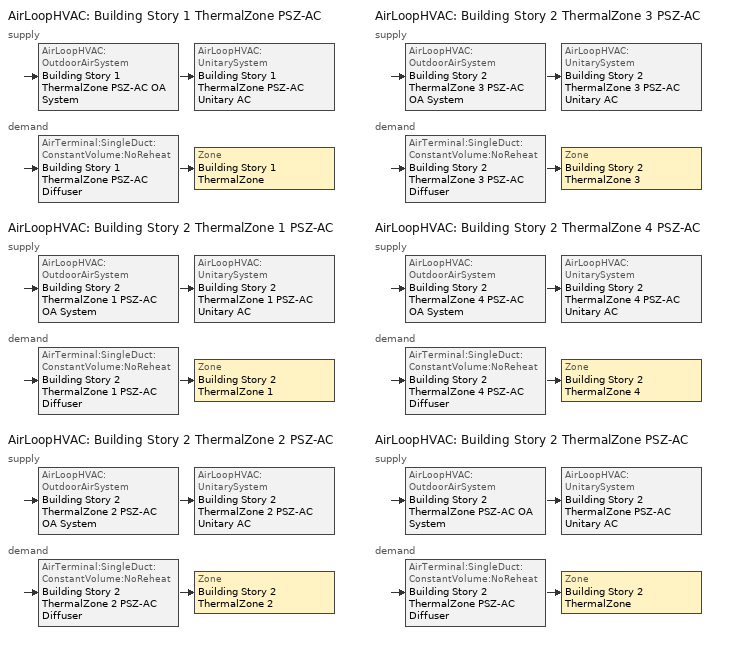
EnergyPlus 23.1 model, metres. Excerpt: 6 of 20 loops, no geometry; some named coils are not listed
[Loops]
AirLoopHVAC 'Building Story 1 ThermalZone PSZ-AC'
 supply: AirLoopHVAC:OutdoorAirSystem 'Building Story 1 ThermalZone PSZ-AC OA System' > AirLoopHVAC:UnitarySystem 'Building Story 1 ThermalZone PSZ-AC Unitary AC'
 demand: AirTerminal:SingleDuct:ConstantVolume:NoReheat 'Building Story 1 ThermalZone PSZ-AC Diffuser' > Zone 'Building Story 1 ThermalZone'
AirLoopHVAC 'Building Story 2 ThermalZone 1 PSZ-AC'
 supply: AirLoopHVAC:OutdoorAirSystem 'Building Story 2 ThermalZone 1 PSZ-AC OA System' > AirLoopHVAC:UnitarySystem 'Building Story 2 ThermalZone 1 PSZ-AC Unitary AC'
 demand: AirTerminal:SingleDuct:ConstantVolume:NoReheat 'Building Story 2 ThermalZone 1 PSZ-AC Diffuser' > Zone 'Building Story 2 ThermalZone 1'
AirLoopHVAC 'Building Story 2 ThermalZone 2 PSZ-AC'
 supply: AirLoopHVAC:OutdoorAirSystem 'Building Story 2 ThermalZone 2 PSZ-AC OA System' > AirLoopHVAC:UnitarySystem 'Building Story 2 ThermalZone 2 PSZ-AC Unitary AC'
 demand: AirTerminal:SingleDuct:ConstantVolume:NoReheat 'Building Story 2 ThermalZone 2 PSZ-AC Diffuser' > Zone 'Building Story 2 ThermalZone 2'
AirLoopHVAC 'Building Story 2 ThermalZone 3 PSZ-AC'
 supply: AirLoopHVAC:OutdoorAirSystem 'Building Story 2 ThermalZone 3 PSZ-AC OA System' > AirLoopHVAC:UnitarySystem 'Building Story 2 ThermalZone 3 PSZ-AC Unitary AC'
 demand: AirTerminal:SingleDuct:ConstantVolume:NoReheat 'Building Story 2 ThermalZone 3 PSZ-AC Diffuser' > Zone 'Building Story 2 ThermalZone 3'
AirLoopHVAC 'Building Story 2 ThermalZone 4 PSZ-AC'
 supply: AirLoopHVAC:OutdoorAirSystem 'Building Story 2 ThermalZone 4 PSZ-AC OA System' > AirLoopHVAC:UnitarySystem 'Building Story 2 ThermalZone 4 PSZ-AC Unitary AC'
 demand: AirTerminal:SingleDuct:ConstantVolume:NoReheat 'Building Story 2 ThermalZone 4 PSZ-AC Diffuser' > Zone 'Building Story 2 ThermalZone 4'
AirLoopHVAC 'Building Story 2 ThermalZone PSZ-AC'
 supply: AirLoopHVAC:OutdoorAirSystem 'Building Story 2 ThermalZone PSZ-AC OA System' > AirLoopHVAC:UnitarySystem 'Building Story 2 ThermalZone PSZ-AC Unitary AC'
 demand: AirTerminal:SingleDuct:ConstantVolume:NoReheat 'Building Story 2 ThermalZone PSZ-AC Diffuser' > Zone 'Building Story 2 ThermalZone'
[ZoneControl:Thermostat] Temperature Difference Between Cutout And Setpoint {deltaC}=0
Name | Zone or ZoneList | Control Type Schedule | Control 1
Building Story 1 ThermalZone Thermostat | Building Story 1 ThermalZone | Building Story 1 ThermalZone Thermostat Schedule | Story Ground Blended Space Type Thermostat
Building Story 2 ThermalZone Thermostat | Building Story 2 ThermalZone | Building Story 2 ThermalZone Thermostat Schedule | Story Mid Blended Space Type Thermostat
Building Story 2 ThermalZone 1 Thermostat | Building Story 2 ThermalZone 1 | Building Story 2 ThermalZone 1 Thermostat Schedule | Story Mid Blended Space Type Thermostat 1
Building Story 2 ThermalZone 2 Thermostat | Building Story 2 ThermalZone 2 | Building Story 2 ThermalZone 2 Thermostat Schedule | Story Mid Blended Space Type Thermostat 2
Building Story 2 ThermalZone 3 Thermostat | Building Story 2 ThermalZone 3 | Building Story 2 ThermalZone 3 Thermostat Schedule | Story Mid Blended Space Type Thermostat 3
Building Story 2 ThermalZone 4 Thermostat | Building Story 2 ThermalZone 4 | Building Story 2 ThermalZone 4 Thermostat Schedule | Story Mid Blended Space Type Thermostat 4
[ThermostatSetpoint:DualSetpoint] Cooling Setpoint Temperature Schedule=SchoolSecondary CLGSETP_SCH_NO_SETBACK
Name | Heating Setpoint Temperature Schedule
Story Ground Blended Space Type Thermostat | SchoolSecondary HTGSETP_SCH_PSZ_AC
Story Mid Blended Space Type Thermostat; Story Mid Blended Space Type Thermostat 1; Story Mid Blended Space Type Thermostat 2; Story Mid Blended Space Type Thermostat 3; Story Mid Blended Space Type Thermostat 4 | SchoolSecondary HTGSETP_SCH_YES_OPTIMUM
[AirTerminal:SingleDuct:ConstantVolume:NoReheat] Availability Schedule=Always On Discrete; Maximum Air Flow Rate {m3/s}=AutoSize
Building Story 1 ThermalZone PSZ-AC Diffuser; Building Story 2 ThermalZone PSZ-AC Diffuser; Building Story 2 ThermalZone 1 PSZ-AC Diffuser; Building Story 2 ThermalZone 2 PSZ-AC Diffuser; Building Story 2 ThermalZone 3 PSZ-AC Diffuser; Building Story 2 ThermalZone 4 PSZ-AC Diffuser
[Zone equipment]
Building Story 1 ThermalZone: Building Story 1 ThermalZone PSZ-AC Diffuser
Building Story 2 ThermalZone: Building Story 2 ThermalZone PSZ-AC Diffuser
Building Story 2 ThermalZone 1: Building Story 2 ThermalZone 1 PSZ-AC Diffuser
Building Story 2 ThermalZone 2: Building Story 2 ThermalZone 2 PSZ-AC Diffuser
Building Story 2 ThermalZone 3: Building Story 2 ThermalZone 3 PSZ-AC Diffuser
Building Story 2 ThermalZone 4: Building Story 2 ThermalZone 4 PSZ-AC Diffuser
[Sizing:Zone] Zone Cooling Design Supply Air Temperature Input Method=SupplyAirTemperature; Zone Cooling Design Supply Air Temperature {C}=12.7778; Zone Cooling Design Supply Air Temperature Difference {deltaC}=11.11; Zone Heating Design Supply Air Temperature Input Method=SupplyAirTemperature; Zone Heating Design Supply Air Temperature {C}=50; Zone Heating Design Supply Air Temperature Difference {deltaC}=11.11; Zone Cooling Design Supply Air Humidity Ratio {kgWater/kgDryAir}=0.0085; Zone Heating Design Supply Air Humidity Ratio {kgWater/kgDryAir}=0.008; Cooling Design Air Flow Method=DesignDay; Cooling Design Air Flow Rate {m3/s}=0; Cooling Minimum Air Flow per Zone Floor Area {m3/s-m2}=0.000762; Cooling Minimum Air Flow {m3/s}=0; Cooling Minimum Air Flow Fraction=0; Heating Design Air Flow Method=DesignDay; Heating Design Air Flow Rate {m3/s}=0; Heating Maximum Air Flow per Zone Floor Area {m3/s-m2}=0.002032; Heating Maximum Air Flow {m3/s}=0.141576; Heating Maximum Air Flow Fraction=0.3; Account for Dedicated Outdoor Air System=No; Zone Load Sizing Method=Sensible Load Only No Latent Load; Zone Latent Cooling Design Supply Air Humidity Ratio Input Method=HumidityRatioDifference; Zone Cooling Design Supply Air Humidity Ratio Difference {kgWater/kgDryAir}=0.005; Zone Latent Heating Design Supply Air Humidity Ratio Input Method=HumidityRatioDifference; Zone Humidification Design Supply Air Humidity Ratio Difference {kgWater/kgDryAir}=0.005
Name | Design Specification Outdoor Air Object
Building Story 1 ThermalZone | Building Story 1 ThermalZone DSOA Space List
Building Story 2 ThermalZone | Building Story 2 ThermalZone DSOA Space List
Building Story 2 ThermalZone 1 | Building Story 2 ThermalZone 1 DSOA Space List
Building Story 2 ThermalZone 2 | Building Story 2 ThermalZone 2 DSOA Space List
Building Story 2 ThermalZone 3 | Building Story 2 ThermalZone 3 DSOA Space List
Building Story 2 ThermalZone 4 | Building Story 2 ThermalZone 4 DSOA Space List
[Controller:MechanicalVentilation] Demand Controlled Ventilation=No; System Outdoor Air Method=ZoneSum
Name | Availability Schedule | Zone or ZoneList 1 | Design Specification Outdoor Air Object Name 1
Controller Mechanical Ventilation 4 | Building Story 1 ThermalZone PSZ-AC Occ Sch | Building Story 1 ThermalZone | Blended OA
Controller Mechanical Ventilation 9 | Building Story 2 ThermalZone PSZ-AC Occ Sch | Building Story 2 ThermalZone | Blended OA 1
Controller Mechanical Ventilation 10 | Building Story 2 ThermalZone 1 PSZ-AC Occ Sch | Building Story 2 ThermalZone 1 | Blended OA 1
Controller Mechanical Ventilation 7 | Building Story 2 ThermalZone 2 PSZ-AC Occ Sch | Building Story 2 ThermalZone 2 | Blended OA 1
Controller Mechanical Ventilation 6 | Building Story 2 ThermalZone 3 PSZ-AC Occ Sch | Building Story 2 ThermalZone 3 | Blended OA 1
Controller Mechanical Ventilation 8 | Building Story 2 ThermalZone 4 PSZ-AC Occ Sch | Building Story 2 ThermalZone 4 | Blended OA 1
[DesignSpecification:OutdoorAir] Outdoor Air Method=Sum; Outdoor Air Flow per Zone {m3/s}=0; Outdoor Air Flow Air Changes per Hour {1/hr}=0
Name | Outdoor Air Flow per Person {m3/s-person} | Outdoor Air Flow per Zone Floor Area {m3/s-m2}
Blended OA | 0.00236393 | 0.000791069
Blended OA 1 | 0.00449757 | 0.000474846
[DesignSpecification:OutdoorAir:SpaceList]
Name | Space 1 | Space 1 Design Specification Outdoor Air Object
Building Story 1 ThermalZone DSOA Space List | Building Story 1 Space | Blended OA
Building Story 2 ThermalZone DSOA Space List | Building Story 2 Space | Blended OA 1
Building Story 2 ThermalZone 1 DSOA Space List | Building Story 2 Space 1 | Blended OA 1
Building Story 2 ThermalZone 2 DSOA Space List | Building Story 2 Space 2 | Blended OA 1
Building Story 2 ThermalZone 3 DSOA Space List | Building Story 2 Space 3 | Blended OA 1
Building Story 2 ThermalZone 4 DSOA Space List | Building Story 2 Space 4 | Blended OA 1
[AirLoopHVAC] Design Supply Air Flow Rate {m3/s}=AutoSize; Design Return Air Flow Fraction of Supply Air Flow=1
Building Story 1 ThermalZone PSZ-AC; Building Story 2 ThermalZone 1 PSZ-AC; Building Story 2 ThermalZone 2 PSZ-AC; Building Story 2 ThermalZone 3 PSZ-AC; Building Story 2 ThermalZone 4 PSZ-AC; Building Story 2 ThermalZone PSZ-AC
[Sizing:System] Type of Load to Size On=Sensible; Design Outdoor Air Flow Rate {m3/s}=Autosize; Central Heating Maximum System Air Flow Ratio=1; Preheat Design Temperature {C}=7.22222; Preheat Design Humidity Ratio {kgWater/kgDryAir}=0.008; Precool Design Temperature {C}=12.7778; Precool Design Humidity Ratio {kgWater/kgDryAir}=0.008; Central Cooling Design Supply Air Temperature {C}=12.7778; Central Heating Design Supply Air Temperature {C}=50; Type of Zone Sum to Use=Coincident; 100% Outdoor Air in Cooling=No; 100% Outdoor Air in Heating=No; Central Cooling Design Supply Air Humidity Ratio {kgWater/kgDryAir}=0.0085; Central Heating Design Supply Air Humidity Ratio {kgWater/kgDryAir}=0.008; Cooling Supply Air Flow Rate Method=DesignDay; Cooling Supply Air Flow Rate {m3/s}=0; Cooling Supply Air Flow Rate Per Floor Area {m3/s-m2}=0.00996765; Cooling Fraction of Autosized Cooling Supply Air Flow Rate=1; Cooling Supply Air Flow Rate Per Unit Cooling Capacity {m3/s-W}=3.94755e-05; Heating Supply Air Flow Rate Method=DesignDay; Heating Supply Air Flow Rate {m3/s}=0; Heating Supply Air Flow Rate Per Floor Area {m3/s-m2}=0.00996765; Heating Fraction of Autosized Heating Supply Air Flow Rate=1; Heating Fraction of Autosized Cooling Supply Air Flow Rate=1; Heating Supply Air Flow Rate Per Unit Heating Capacity {m3/s-W}=3.15882e-05; System Outdoor Air Method=ZoneSum; Zone Maximum Outdoor Air Fraction=1; Cooling Design Capacity Method=CoolingDesignCapacity; Cooling Design Capacity {W}=Autosize; Cooling Design Capacity Per Floor Area {W/m2}=234.7; Fraction of Autosized Cooling Design Capacity=1; Heating Design Capacity Method=HeatingDesignCapacity; Heating Design Capacity {W}=Autosize; Heating Design Capacity Per Floor Area {W/m2}=157; Fraction of Autosized Heating Design Capacity=1; Central Cooling Capacity Control Method=OnOff; Occupant Diversity=Autosize
Building Story 1 ThermalZone PSZ-AC; Building Story 2 ThermalZone 1 PSZ-AC; Building Story 2 ThermalZone 2 PSZ-AC; Building Story 2 ThermalZone 3 PSZ-AC; Building Story 2 ThermalZone 4 PSZ-AC; Building Story 2 ThermalZone PSZ-AC
[Controller:OutdoorAir] Minimum Outdoor Air Flow Rate {m3/s}=Autosize; Maximum Outdoor Air Flow Rate {m3/s}=Autosize; Economizer Control Action Type=ModulateFlow; Lockout Type=LockoutWithHeating; Minimum Limit Type=FixedMinimum; High Humidity Control=No; Control High Indoor Humidity Based on Outdoor Humidity Ratio=Yes
Name | Economizer Control Type | Minimum Outdoor Air Schedule | Maximum Fraction of Outdoor Air Schedule | Mechanical Ventilation Controller | Heat Recovery Bypass Control Type | Economizer Maximum Limit Dry-Bulb Temperature {C} | Economizer Maximum Limit Enthalpy {J/kg}
Building Story 1 ThermalZone PSZ-AC OA System Controller | DifferentialDryBulb | Building Story 1 ThermalZone PSZ-AC Occ Sch | BuildingStory1ThermalZonePSZACmaxOASch | Controller Mechanical Ventilation 4 | BypassWhenOAFlowGreaterThanMinimum
Building Story 2 ThermalZone 1 PSZ-AC OA System Controller | NoEconomizer | Building Story 2 ThermalZone 1 PSZ-AC Occ Sch | BuildingStory2ThermalZone1PSZACmaxOASch | Controller Mechanical Ventilation 10 | BypassWhenWithinEconomizerLimits | 28 | 64000
Building Story 2 ThermalZone 2 PSZ-AC OA System Controller | NoEconomizer | Building Story 2 ThermalZone 2 PSZ-AC Occ Sch | BuildingStory2ThermalZone2PSZACmaxOASch | Controller Mechanical Ventilation 7 | BypassWhenWithinEconomizerLimits | 28 | 64000
Building Story 2 ThermalZone 3 PSZ-AC OA System Controller | NoEconomizer | Building Story 2 ThermalZone 3 PSZ-AC Occ Sch | BuildingStory2ThermalZone3PSZACmaxOASch | Controller Mechanical Ventilation 6 | BypassWhenWithinEconomizerLimits | 28 | 64000
Building Story 2 ThermalZone 4 PSZ-AC OA System Controller | NoEconomizer | Building Story 2 ThermalZone 4 PSZ-AC Occ Sch | BuildingStory2ThermalZone4PSZACmaxOASch | Controller Mechanical Ventilation 8 | BypassWhenWithinEconomizerLimits | 28 | 64000
Building Story 2 ThermalZone PSZ-AC OA System Controller | DifferentialDryBulb | Building Story 2 ThermalZone PSZ-AC Occ Sch | BuildingStory2ThermalZonePSZACmaxOASch | Controller Mechanical Ventilation 9 | BypassWhenWithinEconomizerLimits
[SetpointManager:MixedAir] Control Variable=Temperature
Name | Setpoint Node or NodeList
Building Story 1 ThermalZone PSZ-AC Mixed Air Node OS Default SPM | Building Story 1 ThermalZone PSZ-AC Mixed Air Node
Building Story 2 ThermalZone 1 PSZ-AC Mixed Air Node OS Default SPM | Building Story 2 ThermalZone 1 PSZ-AC Mixed Air Node
Building Story 2 ThermalZone 2 PSZ-AC Mixed Air Node OS Default SPM | Building Story 2 ThermalZone 2 PSZ-AC Mixed Air Node
Building Story 2 ThermalZone 3 PSZ-AC Mixed Air Node OS Default SPM | Building Story 2 ThermalZone 3 PSZ-AC Mixed Air Node
Building Story 2 ThermalZone 4 PSZ-AC Mixed Air Node OS Default SPM | Building Story 2 ThermalZone 4 PSZ-AC Mixed Air Node
Building Story 2 ThermalZone PSZ-AC Mixed Air Node OS Default SPM | Building Story 2 ThermalZone PSZ-AC Mixed Air Node
[AirLoopHVAC:UnitarySystem] Control Type=Load; Dehumidification Control Type=None; Availability Schedule=Always On Discrete; Fan Placement=DrawThrough; DX Heating Coil Sizing Ratio=1; Use DOAS DX Cooling Coil=No; Minimum Supply Air Temperature {C}=2; Latent Load Control=SensibleOnlyLoadControl; Cooling Supply Air Flow Rate {m3/s}=Autosize; Heating Supply Air Flow Rate {m3/s}=Autosize; No Load Supply Air Flow Rate {m3/s}=Autosize; Maximum Supply Air Temperature {C}=80; Maximum Outdoor Dry-Bulb Temperature for Supplemental Heater Operation {C}=21; Maximum Cycling Rate {cycles/hr}=2.5; Heat Pump Time Constant {s}=60; Fraction of On-Cycle Power Use=0.01; Heat Pump Fan Delay Time {s}=60; Ancillary On-Cycle Electric Power {W}=0; Ancillary Off-Cycle Electric Power {W}=0
Name | Controlling Zone or Thermostat Location | Supply Fan | Supply Air Fan Operating Mode Schedule | Heating Coil | Cooling Coil | Supplemental Heating Coil
Building Story 1 ThermalZone PSZ-AC Unitary AC | Building Story 1 ThermalZone | Building Story 1 ThermalZone PSZ-AC Fan | Building Story 1 ThermalZone PSZ-AC Occ Sch | Building Story 1 ThermalZone PSZ-AC Water Htg Coil | Building Story 1 ThermalZone PSZ-AC 1spd DX AC Clg Coil 225kBtu/hr 10.8EER | Building Story 1 ThermalZone PSZ-AC Electric Backup Htg Coil
Building Story 2 ThermalZone 1 PSZ-AC Unitary AC | Building Story 2 ThermalZone 1 | Building Story 2 ThermalZone 1 PSZ-AC Fan | Building Story 2 ThermalZone 1 PSZ-AC Occ Sch | Building Story 2 ThermalZone 1 PSZ-AC Water Htg Coil | Building Story 2 ThermalZone 1 PSZ-AC 1spd DX AC Clg Coil 53kBtu/hr 14.0SEER | Building Story 2 ThermalZone 1 PSZ-AC Electric Backup Htg Coil
Building Story 2 ThermalZone 2 PSZ-AC Unitary AC | Building Story 2 ThermalZone 2 | Building Story 2 ThermalZone 2 PSZ-AC Fan | Building Story 2 ThermalZone 2 PSZ-AC Occ Sch | Building Story 2 ThermalZone 2 PSZ-AC Water Htg Coil | Building Story 2 ThermalZone 2 PSZ-AC 1spd DX AC Clg Coil 38kBtu/hr 14.0SEER | Building Story 2 ThermalZone 2 PSZ-AC Electric Backup Htg Coil
Building Story 2 ThermalZone 3 PSZ-AC Unitary AC | Building Story 2 ThermalZone 3 | Building Story 2 ThermalZone 3 PSZ-AC Fan | Building Story 2 ThermalZone 3 PSZ-AC Occ Sch | Building Story 2 ThermalZone 3 PSZ-AC Water Htg Coil | Building Story 2 ThermalZone 3 PSZ-AC 1spd DX AC Clg Coil 40kBtu/hr 14.0SEER | Building Story 2 ThermalZone 3 PSZ-AC Electric Backup Htg Coil
Building Story 2 ThermalZone 4 PSZ-AC Unitary AC | Building Story 2 ThermalZone 4 | Building Story 2 ThermalZone 4 PSZ-AC Fan | Building Story 2 ThermalZone 4 PSZ-AC Occ Sch | Building Story 2 ThermalZone 4 PSZ-AC Water Htg Coil | Building Story 2 ThermalZone 4 PSZ-AC 1spd DX AC Clg Coil 37kBtu/hr 14.0SEER | Building Story 2 ThermalZone 4 PSZ-AC Electric Backup Htg Coil
Building Story 2 ThermalZone PSZ-AC Unitary AC | Building Story 2 ThermalZone | Building Story 2 ThermalZone PSZ-AC Fan | Building Story 2 ThermalZone PSZ-AC Occ Sch | Building Story 2 ThermalZone PSZ-AC Water Htg Coil | Building Story 2 ThermalZone PSZ-AC 1spd DX AC Clg Coil 205kBtu/hr 10.8EER | Building Story 2 ThermalZone PSZ-AC Electric Backup Htg Coil
[Fan:OnOff] Availability Schedule=Always On Discrete; Pressure Rise {Pa}=622.722; Maximum Flow Rate {m3/s}=Autosize; Motor In Airstream Fraction=1
Name | Fan Total Efficiency | Motor Efficiency | Fan Power Ratio Function of Speed Ratio Curve | Fan Efficiency Ratio Function of Speed Ratio Curve
Building Story 1 ThermalZone PSZ-AC Fan | 0.58175 | 0.895 | Fan On Off Power Curve 3 | Fan On Off Efficiency Curve 3
Building Story 2 ThermalZone 1 PSZ-AC Fan | 0.55575 | 0.855 | Fan On Off Power Curve 9 | Fan On Off Efficiency Curve 9
Building Story 2 ThermalZone 2 PSZ-AC Fan | 0.55575 | 0.855 | Fan On Off Power Curve 6 | Fan On Off Efficiency Curve 6
Building Story 2 ThermalZone 3 PSZ-AC Fan | 0.55575 | 0.855 | Fan On Off Power Curve 5 | Fan On Off Efficiency Curve 5
Building Story 2 ThermalZone 4 PSZ-AC Fan | 0.55575 | 0.855 | Fan On Off Power Curve 7 | Fan On Off Efficiency Curve 7
Building Story 2 ThermalZone PSZ-AC Fan | 0.58175 | 0.895 | Fan On Off Power Curve 8 | Fan On Off Efficiency Curve 8
[Coil:Cooling:DX:SingleSpeed] Availability Schedule=Always On Discrete; Gross Rated Total Cooling Capacity {W}=Autosize; Gross Rated Sensible Heat Ratio=Autosize; Rated Air Flow Rate {m3/s}=Autosize; 2017 Rated Evaporator Fan Power Per Volume Flow Rate {W/(m3/s)}=773.3; 2023 Rated Evaporator Fan Power Per Volume Flow Rate {W/(m3/s)}=934.4; Total Cooling Capacity Function of Temperature Curve=PSZ-AC_Unitary_PackagecoolCapFT; Total Cooling Capacity Function of Flow Fraction Curve=PSZ-AC_Unitary_PackagecoolFFF; Energy Input Ratio Function of Temperature Curve=PSZ-AC DX Unitary Package EIRFT; Energy Input Ratio Function of Flow Fraction Curve=PSZ-AC_Unitary_PackagecoolEIRFFF; Part Load Fraction Correlation Curve=PSZ-AC_Unitary_PackagecoolPLR; Minimum Outdoor Dry-Bulb Temperature for Compressor Operation {C}=-25; Nominal Time for Condensate Removal to Begin {s}=0; Ratio of Initial Moisture Evaporation Rate and Steady State Latent Capacity=0; Maximum Cycling Rate {cycles/hr}=0; Latent Capacity Time Constant {s}=0; Condenser Type=AirCooled; Evaporative Condenser Effectiveness=0.9; Evaporative Condenser Air Flow Rate {m3/s}=Autosize; Evaporative Condenser Pump Rated Power Consumption {W}=Autosize; Crankcase Heater Capacity {W}=0; Maximum Outdoor Dry-Bulb Temperature for Crankcase Heater Operation {C}=10; Basin Heater Capacity {W/K}=0; Basin Heater Setpoint Temperature {C}=2
Name | Gross Rated Cooling COP {W/W}
Building Story 1 ThermalZone PSZ-AC 1spd DX AC Clg Coil 225kBtu/hr 10.8EER; Building Story 2 ThermalZone PSZ-AC 1spd DX AC Clg Coil 205kBtu/hr 10.8EER | 3.73224
Building Story 2 ThermalZone 1 PSZ-AC 1spd DX AC Clg Coil 53kBtu/hr 14.0SEER; Building Story 2 ThermalZone 2 PSZ-AC 1spd DX AC Clg Coil 38kBtu/hr 14.0SEER; Building Story 2 ThermalZone 3 PSZ-AC 1spd DX AC Clg Coil 40kBtu/hr 14.0SEER; Building Story 2 ThermalZone 4 PSZ-AC 1spd DX AC Clg Coil 37kBtu/hr 14.0SEER | 4.11713
[Coil:Heating:Electric] Availability Schedule=Always On Discrete; Efficiency=1; Nominal Capacity {W}=Autosize
Building Story 1 ThermalZone PSZ-AC Electric Backup Htg Coil; Building Story 2 ThermalZone 1 PSZ-AC Electric Backup Htg Coil; Building Story 2 ThermalZone 2 PSZ-AC Electric Backup Htg Coil; Building Story 2 ThermalZone 3 PSZ-AC Electric Backup Htg Coil; Building Story 2 ThermalZone 4 PSZ-AC Electric Backup Htg Coil; Building Story 2 ThermalZone PSZ-AC Electric Backup Htg Coil
[SetpointManager:SingleZone:Reheat] Control Variable=Temperature; Minimum Supply Air Temperature {C}=12.7778; Maximum Supply Air Temperature {C}=50
Name | Control Zone | Setpoint Node or NodeList
Building Story 1 ThermalZone Setpoint Manager SZ Reheat | Building Story 1 ThermalZone | Building Story 1 ThermalZone PSZ-AC Supply Outlet Node
Building Story 2 ThermalZone 1 Setpoint Manager SZ Reheat | Building Story 2 ThermalZone 1 | Building Story 2 ThermalZone 1 PSZ-AC Supply Outlet Node
Building Story 2 ThermalZone 2 Setpoint Manager SZ Reheat | Building Story 2 ThermalZone 2 | Building Story 2 ThermalZone 2 PSZ-AC Supply Outlet Node
Building Story 2 ThermalZone 3 Setpoint Manager SZ Reheat | Building Story 2 ThermalZone 3 | Building Story 2 ThermalZone 3 PSZ-AC Supply Outlet Node
Building Story 2 ThermalZone 4 Setpoint Manager SZ Reheat | Building Story 2 ThermalZone 4 | Building Story 2 ThermalZone 4 PSZ-AC Supply Outlet Node
Building Story 2 ThermalZone Setpoint Manager SZ Reheat | Building Story 2 ThermalZone | Building Story 2 ThermalZone PSZ-AC Supply Outlet Node
[HeatExchanger:AirToAir:SensibleAndLatent]
Building Story 1 ThermalZone PSZ-AC ERV: Availability Schedule=Always On Discrete; Nominal Supply Air Flow Rate {m3/s}=Autosize; Sensible Effectiveness at 100% Heating Air Flow=0.5; Latent Effectiveness at 100% Heating Air Flow=0.5; Sensible Effectiveness at 75% Heating Air Flow=0.5; Latent Effectiveness at 75% Heating Air Flow=0.5; Sensible Effectiveness at 100% Cooling Air Flow=0.5; Latent Effectiveness at 100% Cooling Air Flow=0.5; Sensible Effectiveness at 75% Cooling Air Flow=0.5; Latent Effectiveness at 75% Cooling Air Flow=0.5; Nominal Electric Power {W}=984.949; Supply Air Outlet Temperature Control=Yes; Heat Exchanger Type=Rotary; Frost Control Type=ExhaustOnly; Threshold Temperature {C}=-23.3; Initial Defrost Time Fraction=0.167; Rate of Defrost Time Fraction Increase {1/K}=1.44; Economizer Lockout=Yes
[SetpointManager:OutdoorAirPretreat]
Setpoint Manager Outdoor Air Pretreat 1: Control Variable=Temperature; Minimum Setpoint Temperature {C}=-99; Maximum Setpoint Temperature {C}=99; Minimum Setpoint Humidity Ratio {kgWater/kgDryAir}=1e-05; Maximum Setpoint Humidity Ratio {kgWater/kgDryAir}=1
[Schedule:Day:Interval]
SchoolSecondary HTGSETP_SCH_PSZ_AC Default; SchoolSecondary HTGSETP_SCH_PSZ_AC Summer Design Day; SchoolSecondary HTGSETP_SCH_YES_OPTIMUM Default; SchoolSecondary HTGSETP_SCH_YES_OPTIMUM Summer Design Day: No, 24:00, 15.6
SchoolSecondary HTGSETP_SCH_PSZ_AC Wkdy Day: No, 06:00, 15.6, 21:00, 21, 24:00, 15.6
SchoolSecondary HTGSETP_SCH_PSZ_AC Winter Design Day; SchoolSecondary HTGSETP_SCH_YES_OPTIMUM Winter Design Day: No, 24:00, 21
SchoolSecondary CLGSETP_SCH_NO_SETBACK Default; SchoolSecondary CLGSETP_SCH_NO_SETBACK Summer Design Day: No, 24:00, 24
SchoolSecondary CLGSETP_SCH_NO_SETBACK Winter Design Day: No, 24:00, 29.44
Building Story 1 ThermalZone PSZ-AC Occ Sch Sunday; Building Story 2 ThermalZone PSZ-AC Occ Sch Sunday; Building Story 2 ThermalZone 1 PSZ-AC Occ Sch Sunday; Building Story 2 ThermalZone 2 PSZ-AC Occ Sch Sunday; Building Story 2 ThermalZone 3 PSZ-AC Occ Sch Sunday; Building Story 2 ThermalZone 4 PSZ-AC Occ Sch Sunday: No, 24:00, 0
Building Story 1 ThermalZone PSZ-AC Occ Sch Default; Building Story 1 ThermalZone PSZ-AC Occ Sch Tuesday; Building Story 1 ThermalZone PSZ-AC Occ Sch Wednesday; Building Story 1 ThermalZone PSZ-AC Occ Sch Thursday; Building Story 1 ThermalZone PSZ-AC Occ Sch Friday; Building Story 1 ThermalZone PSZ-AC Occ Sch Thursday 2; Building Story 1 ThermalZone PSZ-AC Occ Sch Friday 2; Building Story 1 ThermalZone PSZ-AC Occ Sch Monday 2; Building Story 1 ThermalZone PSZ-AC Occ Sch Tuesday 2; Building Story 1 ThermalZone PSZ-AC Occ Sch Wednesday 2: No, 08:00, 0, 21:00, 1, 24:00, 0
Building Story 1 ThermalZone PSZ-AC Occ Sch Friday 1; Building Story 1 ThermalZone PSZ-AC Occ Sch Monday 1; Building Story 1 ThermalZone PSZ-AC Occ Sch Tuesday 1; Building Story 1 ThermalZone PSZ-AC Occ Sch Wednesday 1; Building Story 1 ThermalZone PSZ-AC Occ Sch Thursday 1: No, 08:00, 0, 19:00, 1, 24:00, 0
Building Story 1 ThermalZone PSZ-AC Occ Sch Summer Design Day; Building Story 1 ThermalZone PSZ-AC Occ Sch Winter Design Day; Building Story 2 ThermalZone PSZ-AC Occ Sch Summer Design Day; Building Story 2 ThermalZone PSZ-AC Occ Sch Winter Design Day; Building Story 2 ThermalZone 1 PSZ-AC Occ Sch Summer Design Day; Building Story 2 ThermalZone 1 PSZ-AC Occ Sch Winter Design Day; Building Story 2 ThermalZone 2 PSZ-AC Occ Sch Summer Design Day; Building Story 2 ThermalZone 2 PSZ-AC Occ Sch Winter Design Day; Building Story 2 ThermalZone 3 PSZ-AC Occ Sch Summer Design Day; Building Story 2 ThermalZone 3 PSZ-AC Occ Sch Winter Design Day; Building Story 2 ThermalZone 4 PSZ-AC Occ Sch Summer Design Day; Building Story 2 ThermalZone 4 PSZ-AC Occ Sch Winter Design Day: No, 24:00, 1
SchoolSecondary HTGSETP_SCH_YES_OPTIMUM Wkdy Day: No, 06:00, 15.6, 07:00, 17.8, 08:00, 20, 21:00, 21, 24:00, 15.6
Building Story 2 ThermalZone PSZ-AC Occ Sch Default; Building Story 2 ThermalZone 1 PSZ-AC Occ Sch Default; Building Story 2 ThermalZone 2 PSZ-AC Occ Sch Default; Building Story 2 ThermalZone 3 PSZ-AC Occ Sch Default; Building Story 2 ThermalZone 4 PSZ-AC Occ Sch Default: No, 08:00, 0, 18:00, 1, 24:00, 0
BuildingStory1ThermalZonePSZACmaxOASchDefault; BuildingStory2ThermalZone1PSZACmaxOASchDefault; BuildingStory2ThermalZone2PSZACmaxOASchDefault; BuildingStory2ThermalZone3PSZACmaxOASchDefault; BuildingStory2ThermalZone4PSZACmaxOASchDefault; BuildingStory2ThermalZonePSZACmaxOASchDefault: No, 24:00, 0.7
[Schedule:Week:Daily]
SchoolSecondary HTGSETP_SCH_PSZ_AC Week Rule - Jan1-Jan1: SchoolSecondary HTGSETP_SCH_PSZ_AC Default, SchoolSecondary HTGSETP_SCH_PSZ_AC Default, SchoolSecondary HTGSETP_SCH_PSZ_AC Default, SchoolSecondary HTGSETP_SCH_PSZ_AC Default, SchoolSecondary HTGSETP_SCH_PSZ_AC Default, SchoolSecondary HTGSETP_SCH_PSZ_AC Default, SchoolSecondary HTGSETP_SCH_PSZ_AC Default, SchoolSecondary HTGSETP_SCH_PSZ_AC Default, SchoolSecondary HTGSETP_SCH_PSZ_AC Summer Design Day, SchoolSecondary HTGSETP_SCH_PSZ_AC Winter Design Day, SchoolSecondary HTGSETP_SCH_PSZ_AC Default, SchoolSecondary HTGSETP_SCH_PSZ_AC Default
SchoolSecondary HTGSETP_SCH_PSZ_AC Week Rule - Jan2-Dec31: SchoolSecondary HTGSETP_SCH_PSZ_AC Default, SchoolSecondary HTGSETP_SCH_PSZ_AC Wkdy Day, SchoolSecondary HTGSETP_SCH_PSZ_AC Wkdy Day, SchoolSecondary HTGSETP_SCH_PSZ_AC Wkdy Day, SchoolSecondary HTGSETP_SCH_PSZ_AC Wkdy Day, SchoolSecondary HTGSETP_SCH_PSZ_AC Wkdy Day, SchoolSecondary HTGSETP_SCH_PSZ_AC Default, SchoolSecondary HTGSETP_SCH_PSZ_AC Default, SchoolSecondary HTGSETP_SCH_PSZ_AC Summer Design Day, SchoolSecondary HTGSETP_SCH_PSZ_AC Winter Design Day, SchoolSecondary HTGSETP_SCH_PSZ_AC Default, SchoolSecondary HTGSETP_SCH_PSZ_AC Default
SchoolSecondary CLGSETP_SCH_NO_SETBACK Week Rule - Jan1-Dec31: SchoolSecondary CLGSETP_SCH_NO_SETBACK Default, SchoolSecondary CLGSETP_SCH_NO_SETBACK Default, SchoolSecondary CLGSETP_SCH_NO_SETBACK Default, SchoolSecondary CLGSETP_SCH_NO_SETBACK Default, SchoolSecondary CLGSETP_SCH_NO_SETBACK Default, SchoolSecondary CLGSETP_SCH_NO_SETBACK Default, SchoolSecondary CLGSETP_SCH_NO_SETBACK Default, SchoolSecondary CLGSETP_SCH_NO_SETBACK Default, SchoolSecondary CLGSETP_SCH_NO_SETBACK Summer Design Day, SchoolSecondary CLGSETP_SCH_NO_SETBACK Winter Design Day, SchoolSecondary CLGSETP_SCH_NO_SETBACK Default, SchoolSecondary CLGSETP_SCH_NO_SETBACK Default
Building Story 1 ThermalZone PSZ-AC Occ Sch Week Rule - Jan1-Jan1: Building Story 1 ThermalZone PSZ-AC Occ Sch Sunday, Building Story 1 ThermalZone PSZ-AC Occ Sch Sunday, Building Story 1 ThermalZone PSZ-AC Occ Sch Sunday, Building Story 1 ThermalZone PSZ-AC Occ Sch Sunday, Building Story 1 ThermalZone PSZ-AC Occ Sch Sunday, Building Story 1 ThermalZone PSZ-AC Occ Sch Sunday, Building Story 1 ThermalZone PSZ-AC Occ Sch Sunday, Building Story 1 ThermalZone PSZ-AC Occ Sch Default, Building Story 1 ThermalZone PSZ-AC Occ Sch Summer Design Day, Building Story 1 ThermalZone PSZ-AC Occ Sch Winter Design Day, Building Story 1 ThermalZone PSZ-AC Occ Sch Default, Building Story 1 ThermalZone PSZ-AC Occ Sch Default
Building Story 1 ThermalZone PSZ-AC Occ Sch Week Rule - Jan2-Jun25: Building Story 1 ThermalZone PSZ-AC Occ Sch Sunday, Building Story 1 ThermalZone PSZ-AC Occ Sch Default, Building Story 1 ThermalZone PSZ-AC Occ Sch Tuesday, Building Story 1 ThermalZone PSZ-AC Occ Sch Wednesday, Building Story 1 ThermalZone PSZ-AC Occ Sch Thursday, Building Story 1 ThermalZone PSZ-AC Occ Sch Friday, Building Story 1 ThermalZone PSZ-AC Occ Sch Sunday, Building Story 1 ThermalZone PSZ-AC Occ Sch Default, Building Story 1 ThermalZone PSZ-AC Occ Sch Summer Design Day, Building Story 1 ThermalZone PSZ-AC Occ Sch Winter Design Day, Building Story 1 ThermalZone PSZ-AC Occ Sch Default, Building Story 1 ThermalZone PSZ-AC Occ Sch Default
Building Story 1 ThermalZone PSZ-AC Occ Sch Week Rule - Jun26-Jul2: Building Story 1 ThermalZone PSZ-AC Occ Sch Sunday, Building Story 1 ThermalZone PSZ-AC Occ Sch Default, Building Story 1 ThermalZone PSZ-AC Occ Sch Tuesday, Building Story 1 ThermalZone PSZ-AC Occ Sch Wednesday, Building Story 1 ThermalZone PSZ-AC Occ Sch Thursday, Building Story 1 ThermalZone PSZ-AC Occ Sch Friday 1, Building Story 1 ThermalZone PSZ-AC Occ Sch Sunday, Building Story 1 ThermalZone PSZ-AC Occ Sch Default, Building Story 1 ThermalZone PSZ-AC Occ Sch Summer Design Day, Building Story 1 ThermalZone PSZ-AC Occ Sch Winter Design Day, Building Story 1 ThermalZone PSZ-AC Occ Sch Default, Building Story 1 ThermalZone PSZ-AC Occ Sch Default
Building Story 1 ThermalZone PSZ-AC Occ Sch Week Rule - Jul3-Aug27: Building Story 1 ThermalZone PSZ-AC Occ Sch Sunday, Building Story 1 ThermalZone PSZ-AC Occ Sch Monday 1, Building Story 1 ThermalZone PSZ-AC Occ Sch Tuesday 1, Building Story 1 ThermalZone PSZ-AC Occ Sch Wednesday 1, Building Story 1 ThermalZone PSZ-AC Occ Sch Thursday 1, Building Story 1 ThermalZone PSZ-AC Occ Sch Friday 1, Building Story 1 ThermalZone PSZ-AC Occ Sch Sunday, Building Story 1 ThermalZone PSZ-AC Occ Sch Default, Building Story 1 ThermalZone PSZ-AC Occ Sch Summer Design Day, Building Story 1 ThermalZone PSZ-AC Occ Sch Winter Design Day, Building Story 1 ThermalZone PSZ-AC Occ Sch Default, Building Story 1 ThermalZone PSZ-AC Occ Sch Default
Building Story 1 ThermalZone PSZ-AC Occ Sch Week Rule - Aug28-Sep3: Building Story 1 ThermalZone PSZ-AC Occ Sch Sunday, Building Story 1 ThermalZone PSZ-AC Occ Sch Monday 1, Building Story 1 ThermalZone PSZ-AC Occ Sch Tuesday 1, Building Story 1 ThermalZone PSZ-AC Occ Sch Wednesday 1, Building Story 1 ThermalZone PSZ-AC Occ Sch Thursday 2, Building Story 1 ThermalZone PSZ-AC Occ Sch Friday 2, Building Story 1 ThermalZone PSZ-AC Occ Sch Sunday, Building Story 1 ThermalZone PSZ-AC Occ Sch Default, Building Story 1 ThermalZone PSZ-AC Occ Sch Summer Design Day, Building Story 1 ThermalZone PSZ-AC Occ Sch Winter Design Day, Building Story 1 ThermalZone PSZ-AC Occ Sch Default, Building Story 1 ThermalZone PSZ-AC Occ Sch Default
Building Story 1 ThermalZone PSZ-AC Occ Sch Week Rule - Sep4-Dec31: Building Story 1 ThermalZone PSZ-AC Occ Sch Sunday, Building Story 1 ThermalZone PSZ-AC Occ Sch Monday 2, Building Story 1 ThermalZone PSZ-AC Occ Sch Tuesday 2, Building Story 1 ThermalZone PSZ-AC Occ Sch Wednesday 2, Building Story 1 ThermalZone PSZ-AC Occ Sch Thursday 2, Building Story 1 ThermalZone PSZ-AC Occ Sch Friday 2, Building Story 1 ThermalZone PSZ-AC Occ Sch Sunday, Building Story 1 ThermalZone PSZ-AC Occ Sch Default, Building Story 1 ThermalZone PSZ-AC Occ Sch Summer Design Day, Building Story 1 ThermalZone PSZ-AC Occ Sch Winter Design Day, Building Story 1 ThermalZone PSZ-AC Occ Sch Default, Building Story 1 ThermalZone PSZ-AC Occ Sch Default
SchoolSecondary HTGSETP_SCH_YES_OPTIMUM Week Rule - Jan1-Jan1: SchoolSecondary HTGSETP_SCH_YES_OPTIMUM Default, SchoolSecondary HTGSETP_SCH_YES_OPTIMUM Default, SchoolSecondary HTGSETP_SCH_YES_OPTIMUM Default, SchoolSecondary HTGSETP_SCH_YES_OPTIMUM Default, SchoolSecondary HTGSETP_SCH_YES_OPTIMUM Default, SchoolSecondary HTGSETP_SCH_YES_OPTIMUM Default, SchoolSecondary HTGSETP_SCH_YES_OPTIMUM Default, SchoolSecondary HTGSETP_SCH_YES_OPTIMUM Default, SchoolSecondary HTGSETP_SCH_YES_OPTIMUM Summer Design Day, SchoolSecondary HTGSETP_SCH_YES_OPTIMUM Winter Design Day, SchoolSecondary HTGSETP_SCH_YES_OPTIMUM Default, SchoolSecondary HTGSETP_SCH_YES_OPTIMUM Default
SchoolSecondary HTGSETP_SCH_YES_OPTIMUM Week Rule - Jan2-Dec31: SchoolSecondary HTGSETP_SCH_YES_OPTIMUM Default, SchoolSecondary HTGSETP_SCH_YES_OPTIMUM Wkdy Day, SchoolSecondary HTGSETP_SCH_YES_OPTIMUM Wkdy Day, SchoolSecondary HTGSETP_SCH_YES_OPTIMUM Wkdy Day, SchoolSecondary HTGSETP_SCH_YES_OPTIMUM Wkdy Day, SchoolSecondary HTGSETP_SCH_YES_OPTIMUM Wkdy Day, SchoolSecondary HTGSETP_SCH_YES_OPTIMUM Default, SchoolSecondary HTGSETP_SCH_YES_OPTIMUM Default, SchoolSecondary HTGSETP_SCH_YES_OPTIMUM Summer Design Day, SchoolSecondary HTGSETP_SCH_YES_OPTIMUM Winter Design Day, SchoolSecondary HTGSETP_SCH_YES_OPTIMUM Default, SchoolSecondary HTGSETP_SCH_YES_OPTIMUM Default
Building Story 2 ThermalZone PSZ-AC Occ Sch Week Rule - Jan1-Jan1: Building Story 2 ThermalZone PSZ-AC Occ Sch Sunday, Building Story 2 ThermalZone PSZ-AC Occ Sch Sunday, Building Story 2 ThermalZone PSZ-AC Occ Sch Sunday, Building Story 2 ThermalZone PSZ-AC Occ Sch Sunday, Building Story 2 ThermalZone PSZ-AC Occ Sch Sunday, Building Story 2 ThermalZone PSZ-AC Occ Sch Sunday, Building Story 2 ThermalZone PSZ-AC Occ Sch Sunday, Building Story 2 ThermalZone PSZ-AC Occ Sch Default, Building Story 2 ThermalZone PSZ-AC Occ Sch Summer Design Day, Building Story 2 ThermalZone PSZ-AC Occ Sch Winter Design Day, Building Story 2 ThermalZone PSZ-AC Occ Sch Default, Building Story 2 ThermalZone PSZ-AC Occ Sch Default
Building Story 2 ThermalZone PSZ-AC Occ Sch Week Rule - Jan2-Dec31: Building Story 2 ThermalZone PSZ-AC Occ Sch Sunday, Building Story 2 ThermalZone PSZ-AC Occ Sch Default, Building Story 2 ThermalZone PSZ-AC Occ Sch Default, Building Story 2 ThermalZone PSZ-AC Occ Sch Default, Building Story 2 ThermalZone PSZ-AC Occ Sch Default, Building Story 2 ThermalZone PSZ-AC Occ Sch Default, Building Story 2 ThermalZone PSZ-AC Occ Sch Sunday, Building Story 2 ThermalZone PSZ-AC Occ Sch Default, Building Story 2 ThermalZone PSZ-AC Occ Sch Summer Design Day, Building Story 2 ThermalZone PSZ-AC Occ Sch Winter Design Day, Building Story 2 ThermalZone PSZ-AC Occ Sch Default, Building Story 2 ThermalZone PSZ-AC Occ Sch Default
Building Story 2 ThermalZone 1 PSZ-AC Occ Sch Week Rule - Jan1-Jan1: Building Story 2 ThermalZone 1 PSZ-AC Occ Sch Sunday, Building Story 2 ThermalZone 1 PSZ-AC Occ Sch Sunday, Building Story 2 ThermalZone 1 PSZ-AC Occ Sch Sunday, Building Story 2 ThermalZone 1 PSZ-AC Occ Sch Sunday, Building Story 2 ThermalZone 1 PSZ-AC Occ Sch Sunday, Building Story 2 ThermalZone 1 PSZ-AC Occ Sch Sunday, Building Story 2 ThermalZone 1 PSZ-AC Occ Sch Sunday, Building Story 2 ThermalZone 1 PSZ-AC Occ Sch Default, Building Story 2 ThermalZone 1 PSZ-AC Occ Sch Summer Design Day, Building Story 2 ThermalZone 1 PSZ-AC Occ Sch Winter Design Day, Building Story 2 ThermalZone 1 PSZ-AC Occ Sch Default, Building Story 2 ThermalZone 1 PSZ-AC Occ Sch Default
Building Story 2 ThermalZone 1 PSZ-AC Occ Sch Week Rule - Jan2-Dec31: Building Story 2 ThermalZone 1 PSZ-AC Occ Sch Sunday, Building Story 2 ThermalZone 1 PSZ-AC Occ Sch Default, Building Story 2 ThermalZone 1 PSZ-AC Occ Sch Default, Building Story 2 ThermalZone 1 PSZ-AC Occ Sch Default, Building Story 2 ThermalZone 1 PSZ-AC Occ Sch Default, Building Story 2 ThermalZone 1 PSZ-AC Occ Sch Default, Building Story 2 ThermalZone 1 PSZ-AC Occ Sch Sunday, Building Story 2 ThermalZone 1 PSZ-AC Occ Sch Default, Building Story 2 ThermalZone 1 PSZ-AC Occ Sch Summer Design Day, Building Story 2 ThermalZone 1 PSZ-AC Occ Sch Winter Design Day, Building Story 2 ThermalZone 1 PSZ-AC Occ Sch Default, Building Story 2 ThermalZone 1 PSZ-AC Occ Sch Default
Building Story 2 ThermalZone 2 PSZ-AC Occ Sch Week Rule - Jan1-Jan1: Building Story 2 ThermalZone 2 PSZ-AC Occ Sch Sunday, Building Story 2 ThermalZone 2 PSZ-AC Occ Sch Sunday, Building Story 2 ThermalZone 2 PSZ-AC Occ Sch Sunday, Building Story 2 ThermalZone 2 PSZ-AC Occ Sch Sunday, Building Story 2 ThermalZone 2 PSZ-AC Occ Sch Sunday, Building Story 2 ThermalZone 2 PSZ-AC Occ Sch Sunday, Building Story 2 ThermalZone 2 PSZ-AC Occ Sch Sunday, Building Story 2 ThermalZone 2 PSZ-AC Occ Sch Default, Building Story 2 ThermalZone 2 PSZ-AC Occ Sch Summer Design Day, Building Story 2 ThermalZone 2 PSZ-AC Occ Sch Winter Design Day, Building Story 2 ThermalZone 2 PSZ-AC Occ Sch Default, Building Story 2 ThermalZone 2 PSZ-AC Occ Sch Default
Building Story 2 ThermalZone 2 PSZ-AC Occ Sch Week Rule - Jan2-Dec31: Building Story 2 ThermalZone 2 PSZ-AC Occ Sch Sunday, Building Story 2 ThermalZone 2 PSZ-AC Occ Sch Default, Building Story 2 ThermalZone 2 PSZ-AC Occ Sch Default, Building Story 2 ThermalZone 2 PSZ-AC Occ Sch Default, Building Story 2 ThermalZone 2 PSZ-AC Occ Sch Default, Building Story 2 ThermalZone 2 PSZ-AC Occ Sch Default, Building Story 2 ThermalZone 2 PSZ-AC Occ Sch Sunday, Building Story 2 ThermalZone 2 PSZ-AC Occ Sch Default, Building Story 2 ThermalZone 2 PSZ-AC Occ Sch Summer Design Day, Building Story 2 ThermalZone 2 PSZ-AC Occ Sch Winter Design Day, Building Story 2 ThermalZone 2 PSZ-AC Occ Sch Default, Building Story 2 ThermalZone 2 PSZ-AC Occ Sch Default
Building Story 2 ThermalZone 3 PSZ-AC Occ Sch Week Rule - Jan1-Jan1: Building Story 2 ThermalZone 3 PSZ-AC Occ Sch Sunday, Building Story 2 ThermalZone 3 PSZ-AC Occ Sch Sunday, Building Story 2 ThermalZone 3 PSZ-AC Occ Sch Sunday, Building Story 2 ThermalZone 3 PSZ-AC Occ Sch Sunday, Building Story 2 ThermalZone 3 PSZ-AC Occ Sch Sunday, Building Story 2 ThermalZone 3 PSZ-AC Occ Sch Sunday, Building Story 2 ThermalZone 3 PSZ-AC Occ Sch Sunday, Building Story 2 ThermalZone 3 PSZ-AC Occ Sch Default, Building Story 2 ThermalZone 3 PSZ-AC Occ Sch Summer Design Day, Building Story 2 ThermalZone 3 PSZ-AC Occ Sch Winter Design Day, Building Story 2 ThermalZone 3 PSZ-AC Occ Sch Default, Building Story 2 ThermalZone 3 PSZ-AC Occ Sch Default
Building Story 2 ThermalZone 3 PSZ-AC Occ Sch Week Rule - Jan2-Dec31: Building Story 2 ThermalZone 3 PSZ-AC Occ Sch Sunday, Building Story 2 ThermalZone 3 PSZ-AC Occ Sch Default, Building Story 2 ThermalZone 3 PSZ-AC Occ Sch Default, Building Story 2 ThermalZone 3 PSZ-AC Occ Sch Default, Building Story 2 ThermalZone 3 PSZ-AC Occ Sch Default, Building Story 2 ThermalZone 3 PSZ-AC Occ Sch Default, Building Story 2 ThermalZone 3 PSZ-AC Occ Sch Sunday, Building Story 2 ThermalZone 3 PSZ-AC Occ Sch Default, Building Story 2 ThermalZone 3 PSZ-AC Occ Sch Summer Design Day, Building Story 2 ThermalZone 3 PSZ-AC Occ Sch Winter Design Day, Building Story 2 ThermalZone 3 PSZ-AC Occ Sch Default, Building Story 2 ThermalZone 3 PSZ-AC Occ Sch Default
Building Story 2 ThermalZone 4 PSZ-AC Occ Sch Week Rule - Jan1-Jan1: Building Story 2 ThermalZone 4 PSZ-AC Occ Sch Sunday, Building Story 2 ThermalZone 4 PSZ-AC Occ Sch Sunday, Building Story 2 ThermalZone 4 PSZ-AC Occ Sch Sunday, Building Story 2 ThermalZone 4 PSZ-AC Occ Sch Sunday, Building Story 2 ThermalZone 4 PSZ-AC Occ Sch Sunday, Building Story 2 ThermalZone 4 PSZ-AC Occ Sch Sunday, Building Story 2 ThermalZone 4 PSZ-AC Occ Sch Sunday, Building Story 2 ThermalZone 4 PSZ-AC Occ Sch Default, Building Story 2 ThermalZone 4 PSZ-AC Occ Sch Summer Design Day, Building Story 2 ThermalZone 4 PSZ-AC Occ Sch Winter Design Day, Building Story 2 ThermalZone 4 PSZ-AC Occ Sch Default, Building Story 2 ThermalZone 4 PSZ-AC Occ Sch Default
Building Story 2 ThermalZone 4 PSZ-AC Occ Sch Week Rule - Jan2-Dec31: Building Story 2 ThermalZone 4 PSZ-AC Occ Sch Sunday, Building Story 2 ThermalZone 4 PSZ-AC Occ Sch Default, Building Story 2 ThermalZone 4 PSZ-AC Occ Sch Default, Building Story 2 ThermalZone 4 PSZ-AC Occ Sch Default, Building Story 2 ThermalZone 4 PSZ-AC Occ Sch Default, Building Story 2 ThermalZone 4 PSZ-AC Occ Sch Default, Building Story 2 ThermalZone 4 PSZ-AC Occ Sch Sunday, Building Story 2 ThermalZone 4 PSZ-AC Occ Sch Default, Building Story 2 ThermalZone 4 PSZ-AC Occ Sch Summer Design Day, Building Story 2 ThermalZone 4 PSZ-AC Occ Sch Winter Design Day, Building Story 2 ThermalZone 4 PSZ-AC Occ Sch Default, Building Story 2 ThermalZone 4 PSZ-AC Occ Sch Default
BuildingStory1ThermalZonePSZACmaxOASch Week Rule - Jan1-Dec31: BuildingStory1ThermalZonePSZACmaxOASchDefault, BuildingStory1ThermalZonePSZACmaxOASchDefault, BuildingStory1ThermalZonePSZACmaxOASchDefault, BuildingStory1ThermalZonePSZACmaxOASchDefault, BuildingStory1ThermalZonePSZACmaxOASchDefault, BuildingStory1ThermalZonePSZACmaxOASchDefault, BuildingStory1ThermalZonePSZACmaxOASchDefault, BuildingStory1ThermalZonePSZACmaxOASchDefault, BuildingStory1ThermalZonePSZACmaxOASchDefault, BuildingStory1ThermalZonePSZACmaxOASchDefault, BuildingStory1ThermalZonePSZACmaxOASchDefault, BuildingStory1ThermalZonePSZACmaxOASchDefault
BuildingStory2ThermalZone1PSZACmaxOASch Week Rule - Jan1-Dec31: BuildingStory2ThermalZone1PSZACmaxOASchDefault, BuildingStory2ThermalZone1PSZACmaxOASchDefault, BuildingStory2ThermalZone1PSZACmaxOASchDefault, BuildingStory2ThermalZone1PSZACmaxOASchDefault, BuildingStory2ThermalZone1PSZACmaxOASchDefault, BuildingStory2ThermalZone1PSZACmaxOASchDefault, BuildingStory2ThermalZone1PSZACmaxOASchDefault, BuildingStory2ThermalZone1PSZACmaxOASchDefault, BuildingStory2ThermalZone1PSZACmaxOASchDefault, BuildingStory2ThermalZone1PSZACmaxOASchDefault, BuildingStory2ThermalZone1PSZACmaxOASchDefault, BuildingStory2ThermalZone1PSZACmaxOASchDefault
BuildingStory2ThermalZone2PSZACmaxOASch Week Rule - Jan1-Dec31: BuildingStory2ThermalZone2PSZACmaxOASchDefault, BuildingStory2ThermalZone2PSZACmaxOASchDefault, BuildingStory2ThermalZone2PSZACmaxOASchDefault, BuildingStory2ThermalZone2PSZACmaxOASchDefault, BuildingStory2ThermalZone2PSZACmaxOASchDefault, BuildingStory2ThermalZone2PSZACmaxOASchDefault, BuildingStory2ThermalZone2PSZACmaxOASchDefault, BuildingStory2ThermalZone2PSZACmaxOASchDefault, BuildingStory2ThermalZone2PSZACmaxOASchDefault, BuildingStory2ThermalZone2PSZACmaxOASchDefault, BuildingStory2ThermalZone2PSZACmaxOASchDefault, BuildingStory2ThermalZone2PSZACmaxOASchDefault
BuildingStory2ThermalZone3PSZACmaxOASch Week Rule - Jan1-Dec31: BuildingStory2ThermalZone3PSZACmaxOASchDefault, BuildingStory2ThermalZone3PSZACmaxOASchDefault, BuildingStory2ThermalZone3PSZACmaxOASchDefault, BuildingStory2ThermalZone3PSZACmaxOASchDefault, BuildingStory2ThermalZone3PSZACmaxOASchDefault, BuildingStory2ThermalZone3PSZACmaxOASchDefault, BuildingStory2ThermalZone3PSZACmaxOASchDefault, BuildingStory2ThermalZone3PSZACmaxOASchDefault, BuildingStory2ThermalZone3PSZACmaxOASchDefault, BuildingStory2ThermalZone3PSZACmaxOASchDefault, BuildingStory2ThermalZone3PSZACmaxOASchDefault, BuildingStory2ThermalZone3PSZACmaxOASchDefault
BuildingStory2ThermalZone4PSZACmaxOASch Week Rule - Jan1-Dec31: BuildingStory2ThermalZone4PSZACmaxOASchDefault, BuildingStory2ThermalZone4PSZACmaxOASchDefault, BuildingStory2ThermalZone4PSZACmaxOASchDefault, BuildingStory2ThermalZone4PSZACmaxOASchDefault, BuildingStory2ThermalZone4PSZACmaxOASchDefault, BuildingStory2ThermalZone4PSZACmaxOASchDefault, BuildingStory2ThermalZone4PSZACmaxOASchDefault, BuildingStory2ThermalZone4PSZACmaxOASchDefault, BuildingStory2ThermalZone4PSZACmaxOASchDefault, BuildingStory2ThermalZone4PSZACmaxOASchDefault, BuildingStory2ThermalZone4PSZACmaxOASchDefault, BuildingStory2ThermalZone4PSZACmaxOASchDefault
BuildingStory2ThermalZonePSZACmaxOASch Week Rule - Jan1-Dec31: BuildingStory2ThermalZonePSZACmaxOASchDefault, BuildingStory2ThermalZonePSZACmaxOASchDefault, BuildingStory2ThermalZonePSZACmaxOASchDefault, BuildingStory2ThermalZonePSZACmaxOASchDefault, BuildingStory2ThermalZonePSZACmaxOASchDefault, BuildingStory2ThermalZonePSZACmaxOASchDefault, BuildingStory2ThermalZonePSZACmaxOASchDefault, BuildingStory2ThermalZonePSZACmaxOASchDefault, BuildingStory2ThermalZonePSZACmaxOASchDefault, BuildingStory2ThermalZonePSZACmaxOASchDefault, BuildingStory2ThermalZonePSZACmaxOASchDefault, BuildingStory2ThermalZonePSZACmaxOASchDefault
[Schedule:Year]
SchoolSecondary HTGSETP_SCH_PSZ_AC: SchoolSecondary HTGSETP_SCH_PSZ_AC Week Rule - Jan1-Jan1, 1, 1, 1, 1, SchoolSecondary HTGSETP_SCH_PSZ_AC Week Rule - Jan2-Dec31, 1, 2, 12, 31
SchoolSecondary CLGSETP_SCH_NO_SETBACK: SchoolSecondary CLGSETP_SCH_NO_SETBACK Week Rule - Jan1-Dec31, 1, 1, 12, 31
Building Story 1 ThermalZone PSZ-AC Occ Sch: Building Story 1 ThermalZone PSZ-AC Occ Sch Week Rule - Jan1-Jan1, 1, 1, 1, 1, Building Story 1 ThermalZone PSZ-AC Occ Sch Week Rule - Jan2-Jun25, 1, 2, 6, 25, Building Story 1 ThermalZone PSZ-AC Occ Sch Week Rule - Jun26-Jul2, 6, 26, 7, 2, Building Story 1 ThermalZone PSZ-AC Occ Sch Week Rule - Jul3-Aug27, 7, 3, 8, 27, Building Story 1 ThermalZone PSZ-AC Occ Sch Week Rule - Aug28-Sep3, 8, 28, 9, 3, Building Story 1 ThermalZone PSZ-AC Occ Sch Week Rule - Sep4-Dec31, 9, 4, 12, 31
SchoolSecondary HTGSETP_SCH_YES_OPTIMUM: SchoolSecondary HTGSETP_SCH_YES_OPTIMUM Week Rule - Jan1-Jan1, 1, 1, 1, 1, SchoolSecondary HTGSETP_SCH_YES_OPTIMUM Week Rule - Jan2-Dec31, 1, 2, 12, 31
Building Story 2 ThermalZone PSZ-AC Occ Sch: Building Story 2 ThermalZone PSZ-AC Occ Sch Week Rule - Jan1-Jan1, 1, 1, 1, 1, Building Story 2 ThermalZone PSZ-AC Occ Sch Week Rule - Jan2-Dec31, 1, 2, 12, 31
Building Story 2 ThermalZone 1 PSZ-AC Occ Sch: Building Story 2 ThermalZone 1 PSZ-AC Occ Sch Week Rule - Jan1-Jan1, 1, 1, 1, 1, Building Story 2 ThermalZone 1 PSZ-AC Occ Sch Week Rule - Jan2-Dec31, 1, 2, 12, 31
Building Story 2 ThermalZone 2 PSZ-AC Occ Sch: Building Story 2 ThermalZone 2 PSZ-AC Occ Sch Week Rule - Jan1-Jan1, 1, 1, 1, 1, Building Story 2 ThermalZone 2 PSZ-AC Occ Sch Week Rule - Jan2-Dec31, 1, 2, 12, 31
Building Story 2 ThermalZone 3 PSZ-AC Occ Sch: Building Story 2 ThermalZone 3 PSZ-AC Occ Sch Week Rule - Jan1-Jan1, 1, 1, 1, 1, Building Story 2 ThermalZone 3 PSZ-AC Occ Sch Week Rule - Jan2-Dec31, 1, 2, 12, 31
Building Story 2 ThermalZone 4 PSZ-AC Occ Sch: Building Story 2 ThermalZone 4 PSZ-AC Occ Sch Week Rule - Jan1-Jan1, 1, 1, 1, 1, Building Story 2 ThermalZone 4 PSZ-AC Occ Sch Week Rule - Jan2-Dec31, 1, 2, 12, 31
BuildingStory1ThermalZonePSZACmaxOASch: BuildingStory1ThermalZonePSZACmaxOASch Week Rule - Jan1-Dec31, 1, 1, 12, 31
BuildingStory2ThermalZone1PSZACmaxOASch: BuildingStory2ThermalZone1PSZACmaxOASch Week Rule - Jan1-Dec31, 1, 1, 12, 31
BuildingStory2ThermalZone2PSZACmaxOASch: BuildingStory2ThermalZone2PSZACmaxOASch Week Rule - Jan1-Dec31, 1, 1, 12, 31
BuildingStory2ThermalZone3PSZACmaxOASch: BuildingStory2ThermalZone3PSZACmaxOASch Week Rule - Jan1-Dec31, 1, 1, 12, 31
BuildingStory2ThermalZone4PSZACmaxOASch: BuildingStory2ThermalZone4PSZACmaxOASch Week Rule - Jan1-Dec31, 1, 1, 12, 31
BuildingStory2ThermalZonePSZACmaxOASch: BuildingStory2ThermalZonePSZACmaxOASch Week Rule - Jan1-Dec31, 1, 1, 12, 31
[Schedule:Compact]
Building Story 1 ThermalZone Thermostat Schedule; Building Story 2 ThermalZone Thermostat Schedule; Building Story 2 ThermalZone 1 Thermostat Schedule; Building Story 2 ThermalZone 2 Thermostat Schedule; Building Story 2 ThermalZone 3 Thermostat Schedule; Building Story 2 ThermalZone 4 Thermostat Schedule: Through: 12/31, For: AllDays, Until: 24:00, 4
[Schedule:Constant]
Always On Discrete: OnOff, 1
[Curve:Exponent] Coefficient1 Constant=1; Coefficient2 Constant=0; Coefficient3 Constant=0; Minimum Value of x=0; Maximum Value of x=1
Fan On Off Power Curve 3; Fan On Off Power Curve 9; Fan On Off Power Curve 6; Fan On Off Power Curve 5; Fan On Off Power Curve 7; Fan On Off Power Curve 8
[Curve:Cubic] Coefficient1 Constant=1; Coefficient2 x=0; Coefficient3 x**2=0; Coefficient4 x**3=0; Minimum Value of x=0; Maximum Value of x=1
Fan On Off Efficiency Curve 3; Fan On Off Efficiency Curve 9; Fan On Off Efficiency Curve 6; Fan On Off Efficiency Curve 5; Fan On Off Efficiency Curve 7; Fan On Off Efficiency Curve 8
[Curve:Biquadratic] Minimum Value of x=12.77778; Maximum Value of x=23.88889; Minimum Value of y=21.11111; Maximum Value of y=46.11111
Name | Coefficient1 Constant | Coefficient2 x | Coefficient3 x**2 | Coefficient4 y | Coefficient5 y**2 | Coefficient6 x*y
PSZ-AC_Unitary_PackagecoolCapFT | 0.766956 | 0.0107756 | -4.14703e-05 | 0.00134961 | -0.000261144 | 0.000457488
PSZ-AC DX Unitary Package EIRFT | 0.297145 | 0.0430933 | -0.000748766 | 0.00597727 | 0.000482112 | -0.000956448
[Curve:Quadratic]
Name | Coefficient1 Constant | Coefficient2 x | Coefficient3 x**2 | Minimum Value of x | Maximum Value of x
PSZ-AC_Unitary_PackagecoolFFF | 0.8 | 0.2 | 0 | 0.5 | 1.5
PSZ-AC_Unitary_PackagecoolEIRFFF | 1.156 | -0.1816 | 0.0256 | 0.5 | 1.5
PSZ-AC_Unitary_PackagecoolPLR | 0.75 | 0.25 | 0 | 0 | 1
